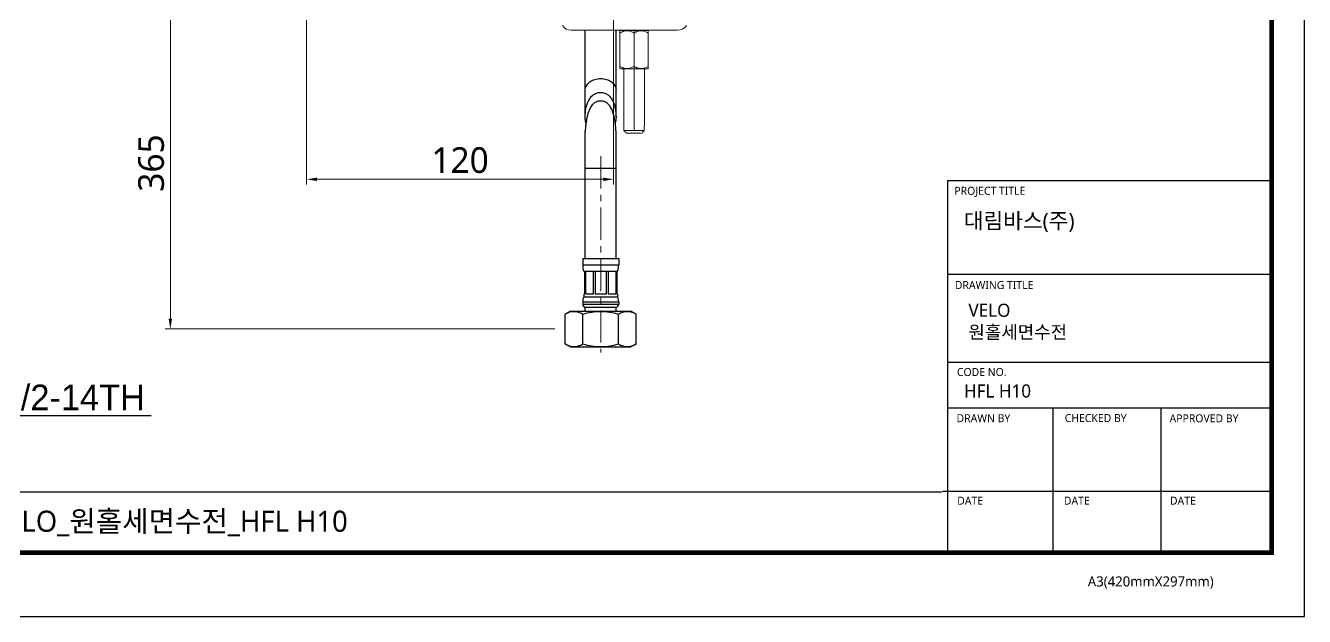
# Model space of a CAD drawing. Extents: x 841 to 1631, y 0 to 579.
# Drawn here: x 1132.6 to 1630.7, y 0 to 230.1 of the extents above; entities that cross this region are included whole.
import ezdxf
from ezdxf import colors
from ezdxf.entities.mleader import LeaderData, LeaderLine
from ezdxf.math import Vec2, Vec3

# ---------------------------------------------------------------- set-up
doc = ezdxf.new("R2010")
doc.units = 0
doc.header["$LTSCALE"] = 10
doc.header["$MEASUREMENT"] = 0
doc.header["$PDMODE"] = 3
doc.header["$PDSIZE"] = -10
doc.linetypes.add('CENTER', pattern=[2, 1.25, -0.25, 0.25, -0.25])
doc.layers.get('0').update_dxf_attribs({"linetype": 'CONTINUOUS'})
doc.layers.get('DEFPOINTS').update_dxf_attribs({"linetype": 'CONTINUOUS'})
for name, color, linetype in [('1', 7, 'CONTINUOUS'), ('BODY', 7, 'CONTINUOUS'), ('DEF_LAYER_ASSEM_MEMBER', 7, 'CONTINUOUS')]:
    doc.layers.add(name, color=color, linetype=linetype)
doc.styles.add('Daelim Dimension', font='NanumGothic.ttf')
doc.styles.get("Standard").update_dxf_attribs({"font": 'GulimChe.ttf'})
doc.dimstyles.new('DEFAULT', dxfattribs={"dimscale": 2, "dimtxt": 2, "dimasz": 2, "dimexe": 0, "dimexo": 2, "dimgap": 1, "dimtad": 1, "dimdec": 0, "dimzin": 9, "dimdsep": 46, "dimtxsty": 'Daelim Dimension', "dimcen": 0.5, "dimclrd": 5, "dimclre": 5, "dimclrt": 256, "dimadec": 1, "dimazin": 0, "dimtfac": 1, "dimtdec": 0, "dimtix": 1, "dimtmove": 0, "dimatfit": 3, "dimfxl": 1, "dimtolj": 1, "dimtzin": 1, "dimlwd": 9, "dimlwe": 9, "dimarcsym": 0})

# ---------------------------------------------------------------- blocks, each defined once
blk = doc.blocks.new('*D2')
at = {"color": 5, "lineweight": 9, "ltscale": 0.5, "transparency": 16777216}
for p, q in [((1335.12, 241.16), (1187.01, 241.16)), ((1189.01, 115.92), (1189.01, 237.16)), ((1338.76, 111.92), (1187.01, 111.92))]:
    blk.add_line(p, q, dxfattribs=at)
at = {"color": 5, "ltscale": 0.5, "transparency": 16777216}
for points in [[(1188.34, 237.16), (1189.67, 237.16), (1189.01, 241.16)], [(1188.34, 115.92), (1189.67, 115.92), (1189.01, 111.92)]]:
    blk.add_solid(points, dxfattribs=at)
at = {"layer": 'DEFPOINTS', "color": 0, "ltscale": 0.5, "transparency": 16777216}
for p in [(1189.01, 241.16), (1339.12, 241.16), (1342.76, 111.92)]:
    blk.add_point(p, dxfattribs=at)
at = {"color": 7, "ltscale": 0.5, "transparency": 16777216, "insert": (1181.56, 176.54), "char_height": 10, "attachment_point": 5, "rotation": 90, "style": 'Daelim Dimension'}
blk.add_mtext('\\A1;365', dxfattribs=at)
blk = doc.blocks.new('*D3')
at = {"color": 5, "lineweight": 9, "ltscale": 0.5, "transparency": 16777216}
for p, q in [((1242.08, 339.47), (1242.08, 168.19)), ((1361.62, 234.43), (1361.62, 168.19)), ((1246.08, 170.19), (1357.62, 170.19))]:
    blk.add_line(p, q, dxfattribs=at)
at = {"color": 5, "ltscale": 0.5, "transparency": 16777216}
for points in [[(1246.08, 170.86), (1246.08, 169.53), (1242.08, 170.19)], [(1357.62, 170.86), (1357.62, 169.53), (1361.62, 170.19)]]:
    blk.add_solid(points, dxfattribs=at)
at = {"layer": 'DEFPOINTS', "color": 0, "ltscale": 0.5, "transparency": 16777216}
for p in [(1242.08, 343.47), (1361.62, 238.43), (1361.62, 170.19)]:
    blk.add_point(p, dxfattribs=at)
at = {"color": 7, "ltscale": 0.5, "transparency": 16777216, "insert": (1301.85, 177.62), "char_height": 10, "attachment_point": 5, "style": 'Daelim Dimension'}
blk.add_mtext('\\A1;120', dxfattribs=at)

msp = doc.modelspace()

# ---------------------------------------------------------------- linework, layer by layer
at = {"color": 7, "ltscale": 0.5}
msp.add_line((1362.58, 204.88), (1362.58, 228.21), dxfattribs=at)
at = {"color": 5, "ltscale": 40}
for p, q in [((1617.92, 169.65), (1491.68, 169.65)), ((1617.92, 133.17), (1491.68, 133.17)), ((1617.92, 133.17), (1491.68, 133.17)), ((1617.92, 98.84), (1491.68, 98.84)), ((1617.92, 98.84), (1491.68, 98.84)), ((1617.92, 81.14), (1491.68, 81.14)), ((1617.92, 81.14), (1491.68, 81.14)), ((1532.69, 81.14), (1532.69, 24.78)), ((1574.77, 81.14), (1574.77, 24.78)), ((1617.92, 48.58), (1489.69, 48.58)), ((1617.92, 48.58), (1492.67, 48.58)), ((1617.92, 24.78), (1509.73, 24.78))]:
    msp.add_line(p, q, dxfattribs=at)
at = {"color": 5, "ltscale": 0.5}
msp.add_line((1491.68, 169.65), (1491.68, 24.02), dxfattribs=at)
at = {"color": 5}
msp.add_line((853.52, 48.49), (1489.53, 48.49), dxfattribs=at)
at = {"ltscale": 0.5}
msp.add_lwpolyline([(840.82, 0), (1630.7, 0), (1630.7, 578.76), (840.82, 578.76)], close=True, dxfattribs=at)
at = {"color": 5, "linetype": 'ByBlock', "lineweight": 200, "const_width": 1.82}
msp.add_lwpolyline([(853.52, 24.78), (1617.92, 24.78), (1617.92, 565.32), (853.52, 565.32)], close=True, dxfattribs=at)
at = {"layer": '1', "color": 7, "linetype": 'Continuous', "lineweight": 18}
for p, q in [((1345.14, 228.21), (1386.57, 228.21)), ((1364.27, 228.16), (1364.12, 228.01)), ((1364.12, 214.16), (1364.12, 227.16)), ((1369.62, 228.16), (1364.27, 228.16)), ((1365.62, 228.21), (1365.62, 228.16)), ((1374.97, 228.16), (1369.62, 228.16)), ((1369.62, 214.16), (1369.62, 227.16)), ((1373.62, 228.16), (1373.62, 228.21)), ((1375.12, 228.01), (1374.97, 228.16)), ((1375.12, 214.16), (1375.12, 227.16)), ((1364.12, 213.31), (1364.27, 213.16)), ((1369.62, 213.16), (1364.27, 213.16)), ((1365.62, 213.16), (1365.62, 191.16)), ((1374.97, 213.16), (1369.62, 213.16)), ((1373.62, 191.16), (1373.62, 213.16)), ((1374.97, 213.16), (1375.12, 213.31)), ((1365.62, 191.16), (1365.66, 191.16)), ((1365.66, 191.16), (1365.66, 189.16)), ((1373.57, 191.16), (1373.62, 191.16)), ((1373.57, 191.16), (1373.57, 189.16)), ((1365.66, 189.16), (1369.62, 189.16)), ((1372.56, 188.16), (1366.68, 188.16)), ((1373.57, 189.16), (1369.62, 189.16))]:
    msp.add_line(p, q, dxfattribs=at)
at = {"layer": '1', "color": 7, "linetype": 'Continuous', "lineweight": 13}
for p, q in [((1369.62, 228.16), (1369.62, 228.21)), ((1369.62, 227.16), (1369.62, 228.16)), ((1369.62, 213.16), (1369.62, 214.16)), ((1369.62, 189.16), (1369.62, 213.16))]:
    msp.add_line(p, q, dxfattribs=at)
at = {"layer": '1', "color": 7, "linetype": 'Continuous', "lineweight": 18}
for centre, start, end in [((1345.14, 232.36), 213.7561, 270), ((1386.57, 232.36), 270, 326.2439)]:
    msp.add_arc(centre, 4.15, start, end, dxfattribs=at)
for points, knots in [([(1364.12, 227.16), (1364.12, 227.29), (1364.12, 227.4), (1364.12, 227.61), (1364.12, 227.7), (1364.12, 227.85), (1364.12, 227.91), (1364.12, 227.97), (1364.12, 227.99), (1364.12, 228), (1364.12, 228), (1364.12, 228.01), (1364.12, 228.01), (1364.12, 228.01), (1364.12, 228.01), (1364.12, 228.01), (1364.12, 228.01)], [0, 0, 0, 0, 0.248978, 0.248978, 0.497956, 0.497956, 0.746935, 0.746935, 0.871424, 0.871424, 0.902546, 0.902546, 0.933668, 0.995913, 0.995913, 1, 1, 1, 1]), ([(1369.62, 227.16), (1369.4, 227.29), (1369.18, 227.4), (1368.74, 227.61), (1368.52, 227.7), (1368.07, 227.85), (1367.83, 227.91), (1367.48, 227.97), (1367.36, 227.99), (1367.21, 228), (1367.18, 228), (1367.12, 228.01), (1367.03, 228.01), (1366.94, 228.01), (1366.64, 228.01), (1366.4, 227.99), (1365.93, 227.91), (1365.69, 227.86), (1365.4, 227.76), (1365.34, 227.74), (1365.23, 227.7), (1365.06, 227.63), (1364.89, 227.56), (1364.55, 227.4), (1364.33, 227.29), (1364.12, 227.16)], [0, 0, 0, 0, 0.125, 0.125, 0.25, 0.25, 0.375, 0.375, 0.4375, 0.4375, 0.453125, 0.453125, 0.46875, 0.5, 0.5, 0.625, 0.625, 0.75, 0.75, 0.78125, 0.78125, 0.8125, 0.875, 0.875, 1, 1, 1, 1]), ([(1375.12, 227.16), (1374.9, 227.29), (1374.68, 227.4), (1374.24, 227.61), (1374.02, 227.7), (1373.56, 227.85), (1373.33, 227.91), (1372.98, 227.97), (1372.86, 227.99), (1372.71, 228), (1372.68, 228), (1372.62, 228.01), (1372.53, 228.01), (1372.44, 228.01), (1372.14, 228.01), (1371.9, 227.99), (1371.43, 227.91), (1371.19, 227.86), (1370.9, 227.76), (1370.84, 227.74), (1370.73, 227.7), (1370.56, 227.63), (1370.39, 227.56), (1370.05, 227.4), (1369.83, 227.29), (1369.62, 227.16)], [0, 0, 0, 0, 0.125, 0.125, 0.25, 0.25, 0.375, 0.375, 0.4375, 0.4375, 0.453125, 0.453125, 0.46875, 0.5, 0.5, 0.625, 0.625, 0.75, 0.75, 0.78125, 0.78125, 0.8125, 0.875, 0.875, 1, 1, 1, 1]), ([(1375.12, 228.01), (1375.12, 228.01), (1375.12, 227.99), (1375.12, 227.91), (1375.12, 227.86), (1375.12, 227.76), (1375.12, 227.74), (1375.12, 227.7), (1375.12, 227.63), (1375.12, 227.56), (1375.12, 227.4), (1375.12, 227.29), (1375.12, 227.16)], [0, 0, 0, 0, 0.247824, 0.247824, 0.498549, 0.498549, 0.561231, 0.561231, 0.623912, 0.749275, 0.749275, 1, 1, 1, 1]), ([(1364.12, 214.16), (1364.12, 214.04), (1364.12, 213.92), (1364.12, 213.72), (1364.12, 213.63), (1364.12, 213.48), (1364.12, 213.42), (1364.12, 213.36), (1364.12, 213.34), (1364.12, 213.33), (1364.12, 213.32), (1364.12, 213.32), (1364.12, 213.31), (1364.12, 213.31), (1364.12, 213.31), (1364.12, 213.31), (1364.12, 213.31)], [0, 0, 0, 0, 0.248978, 0.248978, 0.497956, 0.497956, 0.746935, 0.746935, 0.871424, 0.871424, 0.902546, 0.902546, 0.933668, 0.995913, 0.995913, 1, 1, 1, 1]), ([(1369.62, 214.16), (1369.4, 214.04), (1369.18, 213.92), (1368.74, 213.72), (1368.52, 213.63), (1368.07, 213.48), (1367.83, 213.42), (1367.48, 213.36), (1367.36, 213.34), (1367.21, 213.33), (1367.18, 213.32), (1367.12, 213.32), (1367.03, 213.31), (1366.94, 213.31), (1366.64, 213.31), (1366.4, 213.33), (1365.93, 213.41), (1365.69, 213.47), (1365.4, 213.57), (1365.34, 213.59), (1365.23, 213.63), (1365.06, 213.69), (1364.89, 213.77), (1364.55, 213.92), (1364.33, 214.04), (1364.12, 214.16)], [0, 0, 0, 0, 0.125, 0.125, 0.25, 0.25, 0.375, 0.375, 0.4375, 0.4375, 0.453125, 0.453125, 0.46875, 0.5, 0.5, 0.625, 0.625, 0.75, 0.75, 0.78125, 0.78125, 0.8125, 0.875, 0.875, 1, 1, 1, 1]), ([(1375.12, 214.16), (1374.9, 214.04), (1374.68, 213.92), (1374.24, 213.72), (1374.02, 213.63), (1373.56, 213.48), (1373.33, 213.42), (1372.98, 213.36), (1372.86, 213.34), (1372.71, 213.33), (1372.68, 213.32), (1372.62, 213.32), (1372.53, 213.31), (1372.44, 213.31), (1372.14, 213.31), (1371.9, 213.33), (1371.43, 213.41), (1371.19, 213.47), (1370.9, 213.57), (1370.84, 213.59), (1370.73, 213.63), (1370.56, 213.69), (1370.39, 213.77), (1370.05, 213.92), (1369.83, 214.04), (1369.62, 214.16)], [0, 0, 0, 0, 0.125, 0.125, 0.25, 0.25, 0.375, 0.375, 0.4375, 0.4375, 0.453125, 0.453125, 0.46875, 0.5, 0.5, 0.625, 0.625, 0.75, 0.75, 0.78125, 0.78125, 0.8125, 0.875, 0.875, 1, 1, 1, 1]), ([(1375.12, 213.31), (1375.12, 213.31), (1375.12, 213.33), (1375.12, 213.41), (1375.12, 213.47), (1375.12, 213.57), (1375.12, 213.59), (1375.12, 213.63), (1375.12, 213.69), (1375.12, 213.77), (1375.12, 213.92), (1375.12, 214.04), (1375.12, 214.16)], [0, 0, 0, 0, 0.247824, 0.247824, 0.498549, 0.498549, 0.561231, 0.561231, 0.623912, 0.749275, 0.749275, 1, 1, 1, 1])]:
    msp.add_open_spline(points, degree=3, knots=knots, dxfattribs=at)
for points in [[(1366.68, 188.16), (1366.57, 188.27), (1366.35, 188.49), (1366.01, 188.82), (1365.78, 189.05), (1365.66, 189.16)], [(1373.57, 189.16), (1373.46, 189.05), (1373.23, 188.82), (1372.89, 188.49), (1372.67, 188.27), (1372.56, 188.16)]]:
    msp.add_open_spline(points, degree=3, dxfattribs=at)
at = {"layer": 'BODY', "color": 1, "linetype": 'CENTER', "lineweight": 5}
msp.add_line((1356.62, 179.18), (1356.62, 102.73), dxfattribs=at)
at = {"layer": 'DEF_LAYER_ASSEM_MEMBER', "color": 7, "linetype": 'Continuous'}
for p, q in [((1350.58, 194.48), (1350.58, 228.21)), ((1362.58, 194.48), (1362.58, 204.88)), ((1350.58, 139.42), (1350.58, 188.77)), ((1362.58, 139.42), (1362.58, 188.78)), ((1362.65, 139.42), (1362.65, 182.41)), ((1362.65, 174.42), (1350.58, 174.42)), ((1349.62, 139.42), (1363.62, 139.42)), ((1349.62, 139.42), (1349.62, 136.91)), ((1349.62, 136.91), (1363.62, 136.91)), ((1363.62, 139.42), (1363.62, 136.91)), ((1350.02, 134.42), (1363.22, 134.42)), ((1350.37, 134.42), (1350.37, 125.42)), ((1350.7, 134.42), (1350.7, 125.42)), ((1353.7, 134.42), (1353.7, 125.42)), ((1354.5, 134.42), (1354.5, 125.42)), ((1358.74, 134.42), (1358.74, 125.42)), ((1359.53, 134.42), (1359.53, 125.42)), ((1362.54, 134.42), (1362.54, 125.42)), ((1362.87, 134.42), (1362.87, 125.42)), ((1350.37, 125.42), (1350.02, 125.42)), ((1350.02, 125.42), (1350.02, 124.42)), ((1353.7, 125.42), (1350.7, 125.42)), ((1358.74, 125.42), (1354.5, 125.42)), ((1362.54, 125.42), (1359.53, 125.42)), ((1363.22, 125.42), (1362.87, 125.42)), ((1363.22, 125.42), (1363.22, 124.42)), ((1349.62, 122.46), (1363.62, 122.46)), ((1349.62, 122.46), (1349.62, 121.62)), ((1349.62, 121.62), (1363.62, 121.62)), ((1350.02, 124.42), (1363.22, 124.42)), ((1350.62, 120.42), (1362.62, 120.42)), ((1350.62, 118.92), (1350.62, 120.42)), ((1362.62, 118.92), (1362.62, 120.42)), ((1363.62, 122.46), (1363.62, 121.62)), ((1344.84, 118.92), (1342.76, 117.72)), ((1342.76, 106.12), (1342.76, 117.72)), ((1344.84, 118.92), (1368.39, 118.92)), ((1349.69, 106.12), (1349.69, 117.72)), ((1363.55, 106.12), (1363.55, 117.72)), ((1370.47, 117.72), (1368.39, 118.92)), ((1370.47, 106.12), (1370.47, 117.72)), ((1344.84, 104.92), (1342.76, 106.12)), ((1344.84, 104.92), (1368.39, 104.92)), ((1370.47, 106.12), (1368.39, 104.92))]:
    msp.add_line(p, q, dxfattribs=at)
for centre, radius, start, end in [((1357.62, 136.91), 8, 180, 198.1949), ((1355.62, 136.91), 8, 341.8051, 0), ((1354.62, 122.46), 5, 156.9261, 180), ((1350.82, 121.62), 1.2, 180, 270), ((1362.42, 121.62), 1.2, 279.4706, 0), ((1358.62, 122.46), 5, 0, 23.0739), ((1346.22, 110.19), 5.14, 268.9772, 270.0075), ((1367.01, 110.19), 5.14, 270.0094, 271.0224), ((1366.9, 110.95), 5.91, 282.0867, 283.6552)]:
    msp.add_arc(centre, radius, start, end, dxfattribs=at)
for points, start_tangent, end_tangent in [([(1350.58, 204.88), (1350.7, 205.77), (1351.04, 206.63), (1352.34, 208.1), (1354.29, 209.09), (1356.58, 209.44)], (0, 1), (1, 0)), ([(1356.58, 209.44), (1358.88, 209.09), (1360.83, 208.1), (1362.13, 206.63), (1362.47, 205.77), (1362.58, 204.88)], (1, 0), (0, -1)), ([(1350.58, 194.47), (1350.86, 197.58), (1351.78, 200.58), (1352.57, 201.93), (1353.67, 203.05), (1355.04, 203.8), (1356.58, 204.06)], (-0.000092, 1), (1, 0)), ([(1356.58, 200.67), (1354.8, 200.27), (1353.34, 199.16), (1352.33, 197.63), (1351.66, 195.92), (1351.21, 194.14), (1350.9, 192.33), (1350.69, 190.5), (1350.62, 189.6), (1350.58, 188.76)], (-1, 0), (-0.000658, -1)), ([(1356.58, 204.06), (1358.13, 203.8), (1359.5, 203.05), (1360.59, 201.93), (1361.39, 200.58), (1362.31, 197.58), (1362.58, 194.47)], (1, 0), (-0.0001, -1)), ([(1362.58, 188.76), (1362.55, 189.6), (1362.48, 190.51), (1362.27, 192.33), (1361.96, 194.14), (1361.51, 195.92), (1360.84, 197.63), (1359.82, 199.16), (1358.37, 200.27), (1356.58, 200.67)], (-0.001329, 0.999999), (-1, 0)), ([(1350.89, 192.25), (1350.73, 192.69), (1350.64, 193.26), (1350.6, 193.86), (1350.58, 194.47)], (-0.504838, 0.863214), (-0.000092, 1)), ([(1362.58, 194.47), (1362.57, 193.86), (1362.53, 193.26), (1362.44, 192.69), (1362.28, 192.25)], (-0.0001, -1), (-0.50591, -0.862586)), ([(1342.76, 117.72), (1343.34, 118.03), (1345.09, 118.67)], (0.866025, 0.5), (0.977907, 0.209042)), ([(1345.09, 118.67), (1346.25, 118.79), (1347.41, 118.65), (1349.69, 117.72)], (0.977907, 0.209042), (0.865926, -0.500171)), ([(1349.69, 117.72), (1353.11, 118.5), (1356.62, 118.79), (1360.12, 118.5), (1363.55, 117.72)], (0.960758, 0.277389), (0.960758, -0.277389)), ([(1363.55, 117.72), (1365.26, 118.5), (1367.01, 118.79), (1368.76, 118.5), (1370.47, 117.72)], (0.865926, 0.500171), (0.866025, -0.5)), ([(1342.76, 106.12), (1344.43, 105.35), (1346.13, 105.05)], (0.866025, -0.5), (0.999841, -0.017841)), ([(1346.22, 105.05), (1347.97, 105.33), (1349.69, 106.12)], (1, 0.000141), (0.865926, 0.500171)), ([(1349.69, 106.12), (1353.11, 105.33), (1356.62, 105.05), (1360.12, 105.33), (1363.55, 106.12)], (0.960758, -0.277389), (0.960758, 0.277389)), ([(1363.55, 106.12), (1365.26, 105.33), (1367.01, 105.05)], (0.865926, -0.500171), (1, 0.000155)), ([(1367.1, 105.05), (1368.14, 105.17)], (0.999841, 0.017834), (0.977851, 0.209303)), ([(1368.3, 105.2), (1368.85, 105.36), (1370.47, 106.12)], (0.971755, 0.235992), (0.866025, 0.5))]:
    msp.add_spline(points, degree=3, dxfattribs=dict(at, start_tangent=start_tangent, end_tangent=end_tangent))

# ---------------------------------------------------------------- texts
at = {"color": 5, "ltscale": 40, "style": 'Daelim Dimension'}
for s, height, p in [('PROJECT TITLE', 3.1171, (1494.35, 164.16)), ('DRAWING TITLE', 3.1171, (1494.55, 127.47)), ('CODE NO.', 3.117, (1495.34, 93.6)), ('DRAWN BY', 3.117, (1495.21, 75.63)), ('CHECKED BY', 3.117, (1537.33, 75.68)), ('APPROVED BY', 3.1171, (1578.17, 75.58)), ('DATE', 3.117, (1495.46, 43.5)), ('DATE', 3.117, (1537, 43.5)), ('DATE', 3.117, (1578.32, 43.5)), ('A3(420mmX297mm)', 3.9341, (1546.32, 11.66))]:
    msp.add_text(s, height=height, dxfattribs=at).set_placement(p)
at = {"attachment_point": 1, "style": 'Daelim Dimension'}
for s, insert, char_height, width in [('대림바스(주)', (1498.06, 157.12), 6.11, 98.2071), (' VELO\\P 원홀세면수전 ', (1498.12, 121.76), 5.101, 85.8447), ('HFL H10', (1498.12, 90.34), 5.101, 85.8447)]:
    msp.add_mtext(s, dxfattribs=dict(at, insert=insert, char_height=char_height, width=width))
at = {"color": 2, "insert": (995.33, 41.16), "char_height": 8.198, "width": 362.8925, "attachment_point": 1, "style": 'Daelim Dimension'}
msp.add_mtext('대림바스(주) Single lever_VELO_원홀세면수전_HFL H10', dxfattribs=at)

# ---------------------------------------------------------------- dimensions: what is measured, and where the dimension line sits
at = {"color": 5, "ltscale": 0.5}
dim = msp.add_linear_dim(base=(1361.62, 170.19), p1=(1242.08, 343.47), p2=(1361.62, 238.43), dimstyle='DEFAULT', override={"dimtxt": 5, "dimexe": 1, "dimdec": 0, "dimclrt": 7}, dxfattribs=at)
dim.commit()
dim.dimension.update_dxf_attribs({"geometry": '*D3', "text_midpoint": (1301.85, 177.62)})
dim = msp.add_linear_dim(base=(1189.01, 241.16), p1=(1342.76, 111.92), p2=(1339.12, 241.16), angle=90, text='365', dimstyle='DEFAULT', override={"dimtxt": 5, "dimexe": 1, "dimclrt": 7}, dxfattribs=at)
dim.commit()
dim.dimension.update_dxf_attribs({"geometry": '*D2', "text_midpoint": (1181.56, 176.54)})

# ---------------------------------------------------------------- leaders
at = {"ltscale": 0.5}
ml = msp.add_multileader_mtext('Standard', dxfattribs=at)
ml.set_content('{\\f나눔고딕|b0|i0|c129|p50;G1/2-14TH}', color=256)
ml.set_leader_properties(color=5)
ml.build(insert=Vec2(0, 0))
ml.multileader.update_dxf_attribs({"text_left_attachment_type": 6, "text_right_attachment_type": 6, "dogleg_length": 0.36, "arrow_head_size": 5})
ctx = ml.context
ctx.base_point, ctx.char_height, ctx.arrow_head_size, ctx.landing_gap_size, ctx.plane_origin = Vec3(1112.85, 78.28), 10, 5, 0.09, Vec3(1097.31, 104.39)
ctx.left_attachment, ctx.right_attachment = 6, 6
notes = []
notes.append((ctx, [(0, (1, 1, 0), (1112.49, 78.28), (1, 0), 0.36, [(0, [(1096.49, 105.93)], 0, [])])]))
ctx.mtext.insert, ctx.mtext.flow_direction = Vec3(1112.94, 90.28), 5
for ctx, leaders in notes:
    for number, flags, end, landing, length, lines in leaders:
        leader = LeaderData()
        leader.index, (leader.has_last_leader_line, leader.has_dogleg_vector, leader.attachment_direction) = number, flags
        leader.last_leader_point, leader.dogleg_vector, leader.dogleg_length = Vec3(end), Vec3(landing), length
        for number, points, colour, breaks in lines:
            line = LeaderLine()
            line.index, line.vertices, line.color, line.breaks = number, Vec3.list(points), colors.encode_raw_color(colour), breaks
            leader.lines.append(line)
        ctx.leaders.append(leader)

doc.saveas('drawing.dxf')
